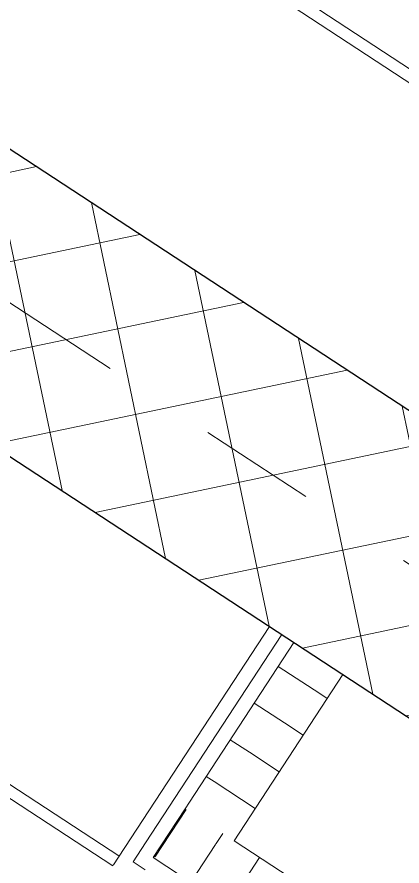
# Model space of a CAD drawing. Header units: metres. Extents: x 2696278.3 to 2696314, y 1245153.2 to 1245192.4.
# Drawn here: x 2696290.136 to 2696290.465, y 1245173.916 to 1245174.643 of the extents above; entities that cross this region are included whole.
import ezdxf

# ---------------------------------------------------------------- set-up
doc = ezdxf.new("R2010")
doc.units = ezdxf.units.M
doc.set_wipeout_variables(frame=1)
doc.linetypes.add('000_hbf_Strichpunkt 3_1_1mm Achsen', pattern=[0.25, 0.15, -0.05, 0, -0.05])
doc.linetypes.add('Wipeout_Contour', pattern=[10000, 0, -10000])
for name, color, linetype in [('0_C22_Innenwandkonstruktion.3D', 7, 'Continuous'), ('0_C22_Innenwandkonstruktion.3D Bauteilschraffuren', 7, 'Continuous'), ('0_C22_Innenwandkonstruktion.3D Schichttrennlinien', 7, 'Continuous'), ('0_G20_Bodenbelag.3D', 7, 'Continuous'), ('1_M01_Achsen.V', 7, 'Continuous'), ('1_R01_Raumstempel.V Kontur', 7, 'Continuous')]:
    doc.layers.add(name, color=color, linetype=linetype)
pattern_1 = [(146.8, (2696295.289407, 1245171.756836), (0.02053362, 0.03137866), [])]
pattern_2 = [(236.8, (2696295.289407, 1245171.756836), (0.03137866, -0.02053362), [])]

msp = doc.modelspace()

# ---------------------------------------------------------------- linework, layer by layer
at = {"layer": '0_C22_Innenwandkonstruktion.3D', "color": 7, "linetype": 'Continuous', "lineweight": 13, "flags": 128}
for points in [[(2696290.6065, 1245174.51008), (2696288.56898, 1245175.8434)], [(2696288.43483, 1245175.63839), (2696290.47235, 1245174.30508)]]:
    msp.add_lwpolyline(points, dxfattribs=at)
at = {"layer": '0_G20_Bodenbelag.3D', "color": 255, "linetype": 'Wipeout_Contour', "lineweight": 18, "flags": 128}
for points in [[(2696289.50531, 1245177.27427), (2696288.56904, 1245175.84348), (2696291.45169, 1245173.95713), (2696292.38797, 1245175.38791), (2696290.37555, 1245176.7048), (2696289.58899, 1245177.21951)], [(2696287.24387, 1245173.81842), (2696288.18015, 1245175.24921), (2696291.0628, 1245173.36285), (2696290.12653, 1245171.93207), (2696288.11411, 1245173.24896), (2696287.32755, 1245173.76367)]]:
    msp.add_lwpolyline(points, close=True, dxfattribs=at)
at = {"layer": '1_R01_Raumstempel.V Kontur', "color": 21, "linetype": 'Continuous', "lineweight": 0, "true_color": 0xffa8a8, "flags": 128}
for points in [[(2696289.50523, 1245177.27414), (2696288.5635, 1245175.83503), (2696291.44616, 1245173.94868), (2696292.38796, 1245175.38791), (2696290.18228, 1245176.83127), (2696290.18219, 1245176.83114)], [(2696291.06833, 1245173.3713), (2696288.18568, 1245175.25766), (2696287.24411, 1245173.81879), (2696290.12677, 1245171.93244)]]:
    msp.add_lwpolyline(points, close=True, dxfattribs=at)

# ---------------------------------------------------------------- next in the draw order: wipeouts: each hides what was drawn before it
at = {"color": 254, "linetype": 'Wipeout_Contour', "lineweight": 0, "ltscale": 21.991839}
msp.add_wipeout([(2696290.36234, 1245174.11414), (2696290.35188, 1245174.12098), (2696290.21773, 1245173.91597), (2696290.25054, 1245173.9433)], dxfattribs=at).dxf.layer = '0_C22_Innenwandkonstruktion.3D Bauteilschraffuren'

# ---------------------------------------------------------------- next in the draw order: linework, layer by layer
at = {"layer": '0_C22_Innenwandkonstruktion.3D', "color": 7, "linetype": 'Continuous', "lineweight": 13, "flags": 128}
msp.add_lwpolyline([(2696290.35188, 1245174.12098), (2696288.31436, 1245175.4543)], dxfattribs=at)

# ---------------------------------------------------------------- next in the draw order: wipeouts: each hides what was drawn before it
at = {"color": 254, "linetype": 'Wipeout_Contour', "lineweight": 0, "ltscale": 21.924191}
msp.add_wipeout([(2696290.3728, 1245174.10729), (2696290.36234, 1245174.11414), (2696290.25054, 1245173.9433), (2696290.28336, 1245173.97062)], dxfattribs=at).dxf.layer = '0_C22_Innenwandkonstruktion.3D Bauteilschraffuren'

# ---------------------------------------------------------------- next in the draw order: linework, layer by layer
at = {"layer": '0_C22_Innenwandkonstruktion.3D', "color": 7, "linetype": 'Continuous', "lineweight": 13, "flags": 128}
msp.add_lwpolyline([(2696290.36234, 1245174.11414), (2696290.35188, 1245174.12098)], dxfattribs=at)

# ---------------------------------------------------------------- next in the draw order: wipeouts: each hides what was drawn before it
at = {"color": 254, "linetype": 'Wipeout_Contour', "lineweight": 0, "ltscale": 15.822081}
msp.add_wipeout([(2696290.41464, 1245174.07991), (2696290.3728, 1245174.10729), (2696290.28336, 1245173.97062)], dxfattribs=at).dxf.layer = '0_C22_Innenwandkonstruktion.3D Bauteilschraffuren'
at = {"color": 254, "linetype": 'Wipeout_Contour', "lineweight": 0, "ltscale": 17.087986}
msp.add_wipeout([(2696290.21767, 1245173.91589), (2696290.23497, 1245173.9195), (2696290.2505, 1245173.94323)], dxfattribs=at).dxf.layer = '0_C22_Innenwandkonstruktion.3D Bauteilschraffuren'

# ---------------------------------------------------------------- next in the draw order: hatches: boundary and pattern name
at = {"layer": '0_C22_Innenwandkonstruktion.3D Bauteilschraffuren', "linetype": 'Continuous', "lineweight": 0, "true_color": 0x000000}
h = msp.add_hatch(dxfattribs=at)
h.set_pattern_fill('DÄMMSTOFF__ALLGEMEIN_VER_31', color=18, angle=-33.2, style=0, pattern_type=2)
h.set_pattern_definition(pattern_1)
h.paths.add_polyline_path([(2696290.41464, 1245174.07991), (2696290.3728, 1245174.10729), (2696290.28336, 1245173.97062)])

# ---------------------------------------------------------------- next in the draw order: linework, layer by layer
at = {"layer": '0_C22_Innenwandkonstruktion.3D', "color": 7, "linetype": 'Continuous', "lineweight": 13, "flags": 128}
for points in [[(2696288.18021, 1245175.24929), (2696290.21773, 1245173.91597)], [(2696290.3728, 1245174.10729), (2696290.36234, 1245174.11414)]]:
    msp.add_lwpolyline(points, dxfattribs=at)

# ---------------------------------------------------------------- next in the draw order: wipeouts: each hides what was drawn before it
at = {"color": 254, "linetype": 'Wipeout_Contour', "lineweight": 0, "ltscale": 17.147661}
msp.add_wipeout([(2696290.23497, 1245173.9195), (2696290.2505, 1245173.94323), (2696290.22772, 1245173.92425)], dxfattribs=at).dxf.layer = '0_C22_Innenwandkonstruktion.3D Bauteilschraffuren'

# ---------------------------------------------------------------- next in the draw order: wipeouts: each hides what was drawn before it
at = {"color": 254, "linetype": 'Wipeout_Contour', "lineweight": 0, "ltscale": 22.147862}
msp.add_wipeout([(2696290.24182, 1245173.92996), (2696290.25228, 1245173.92312), (2696290.28333, 1245173.97056), (2696290.2505, 1245173.94323)], dxfattribs=at).dxf.layer = '0_C22_Innenwandkonstruktion.3D Bauteilschraffuren'

# ---------------------------------------------------------------- next in the draw order: linework, layer by layer
at = {"layer": '0_C22_Innenwandkonstruktion.3D Schichttrennlinien', "color": 7, "linetype": 'Continuous', "lineweight": 5}
for p, q in [((2696290.2505, 1245173.94323), (2696290.24182, 1245173.92996)), ((2696290.24182, 1245173.92996), (2696290.23497, 1245173.9195))]:
    msp.add_line(p, q, dxfattribs=at)

# ---------------------------------------------------------------- next in the draw order: wipeouts: each hides what was drawn before it
at = {"color": 254, "linetype": 'Wipeout_Contour', "lineweight": 0, "ltscale": 22.016203}
msp.add_wipeout([(2696290.27966, 1245173.96496), (2696290.3215, 1245173.93758), (2696290.41464, 1245174.07991), (2696290.28333, 1245173.97056)], dxfattribs=at).dxf.layer = '0_C22_Innenwandkonstruktion.3D Bauteilschraffuren'

# ---------------------------------------------------------------- next in the draw order: hatches: boundary and pattern name
at = {"layer": '0_C22_Innenwandkonstruktion.3D Bauteilschraffuren', "linetype": 'Continuous', "lineweight": 0, "true_color": 0x000000}
h = msp.add_hatch(dxfattribs=at)
h.set_pattern_fill('DÄMMSTOFF__ALLGEMEIN_VER_31', color=18, angle=-33.2, style=0, pattern_type=2)
h.set_pattern_definition(pattern_1)
h.paths.add_polyline_path([(2696290.27966, 1245173.96496), (2696290.3215, 1245173.93758), (2696290.41464, 1245174.07991), (2696290.28333, 1245173.97056)])

# ---------------------------------------------------------------- next in the draw order: linework, layer by layer
at = {"layer": '0_C22_Innenwandkonstruktion.3D', "color": 7, "linetype": 'Continuous', "lineweight": 13}
msp.add_line((2696290.35188, 1245174.12098), (2696290.21773, 1245173.91597), dxfattribs=at)
msp.add_line((2696290.35188, 1245174.12098), (2696290.21773, 1245173.91597), dxfattribs=at)
at = {"layer": '0_C22_Innenwandkonstruktion.3D', "color": 7, "linetype": 'Continuous', "lineweight": 13, "flags": 128}
for points in [[(2696290.41464, 1245174.07991), (2696290.3728, 1245174.10729)], [(2696290.3215, 1245173.93758), (2696290.41464, 1245174.07991)]]:
    msp.add_lwpolyline(points, dxfattribs=at)
at = {"layer": '0_C22_Innenwandkonstruktion.3D Schichttrennlinien', "color": 7, "linetype": 'Continuous', "lineweight": 5}
for p, q in [((2696290.36234, 1245174.11414), (2696290.25054, 1245173.9433)), ((2696290.3728, 1245174.10729), (2696290.28336, 1245173.97062)), ((2696290.28333, 1245173.97056), (2696290.27966, 1245173.96496)), ((2696290.27966, 1245173.96496), (2696290.25228, 1245173.92312))]:
    msp.add_line(p, q, dxfattribs=at)

# ---------------------------------------------------------------- next in the draw order: wipeouts: each hides what was drawn before it
at = {"color": 254, "linetype": 'Wipeout_Contour', "lineweight": 0, "ltscale": 18.735517}
msp.add_wipeout([(2696290.34706, 1245171.11852), (2696293.1013, 1245175.32745), (2696292.89211, 1245175.46434), (2696290.13786, 1245171.25541)], dxfattribs=at).dxf.layer = '0_C22_Innenwandkonstruktion.3D Bauteilschraffuren'

# ---------------------------------------------------------------- next in the draw order: wipeouts: each hides what was drawn before it
at = {"color": 254, "linetype": 'Wipeout_Contour', "lineweight": 0, "ltscale": 23.957516}
msp.add_wipeout([(2696291.63545, 1245173.54396), (2696288.43483, 1245175.63839), (2696288.31436, 1245175.4543), (2696291.51499, 1245173.35988)], dxfattribs=at).dxf.layer = '0_C22_Innenwandkonstruktion.3D Bauteilschraffuren'

# ---------------------------------------------------------------- next in the draw order: hatches: boundary and pattern name
at = {"layer": '0_C22_Innenwandkonstruktion.3D Bauteilschraffuren', "linetype": 'Continuous', "lineweight": 0, "true_color": 0x000000}
h = msp.add_hatch(dxfattribs=at)
h.set_pattern_fill('BETON_0001', color=18, angle=-33.2, style=0, pattern_type=2)
h.set_pattern_definition([(191.8, (2696295.28941, 1245171.756836), (-0.0153372, 0.07341505), []), (281.8, (2696295.28941, 1245171.756836), (0.07341505, 0.0153372), [])])
h.paths.add_polyline_path([(2696291.63545, 1245173.54396), (2696288.43483, 1245175.63839), (2696288.31436, 1245175.4543), (2696291.51499, 1245173.35988)])

# ---------------------------------------------------------------- next in the draw order: linework, layer by layer
at = {"layer": '0_C22_Innenwandkonstruktion.3D', "color": 7, "linetype": 'Continuous', "lineweight": 25, "flags": 128}
for points in [[(2696291.63545, 1245173.54396), (2696288.43483, 1245175.63839)], [(2696288.31436, 1245175.4543), (2696291.51499, 1245173.35988)]]:
    msp.add_lwpolyline(points, dxfattribs=at)

# ---------------------------------------------------------------- next in the draw order: wipeouts: each hides what was drawn before it
at = {"color": 254, "linetype": 'Wipeout_Contour', "lineweight": 0, "ltscale": 16.317955}
msp.add_wipeout([(2696290.22772, 1245173.92425), (2696290.21767, 1245173.91589), (2696290.23497, 1245173.9195)], dxfattribs=at).dxf.layer = '0_C22_Innenwandkonstruktion.3D Bauteilschraffuren'

# ---------------------------------------------------------------- next in the draw order: wipeouts: each hides what was drawn before it
at = {"color": 254, "linetype": 'Wipeout_Contour', "lineweight": 0, "ltscale": 15.974313}
msp.add_wipeout([(2696290.24182, 1245173.92996), (2696290.23497, 1245173.9195), (2696290.25228, 1245173.92312)], dxfattribs=at).dxf.layer = '0_C22_Innenwandkonstruktion.3D Bauteilschraffuren'

# ---------------------------------------------------------------- next in the draw order: wipeouts: each hides what was drawn before it
at = {"color": 254, "linetype": 'Wipeout_Contour', "lineweight": 0, "ltscale": 15.880877}
msp.add_wipeout([(2696290.27966, 1245173.96496), (2696290.25228, 1245173.92312), (2696290.3215, 1245173.93758)], dxfattribs=at).dxf.layer = '0_C22_Innenwandkonstruktion.3D Bauteilschraffuren'

# ---------------------------------------------------------------- next in the draw order: hatches: boundary and pattern name
at = {"layer": '0_C22_Innenwandkonstruktion.3D Bauteilschraffuren', "linetype": 'Continuous', "lineweight": 0, "true_color": 0x000000}
h = msp.add_hatch(dxfattribs=at)
h.set_pattern_fill('DÄMMSTOFF__ALLGEMEIN_VER_31', color=18, angle=-33.2, style=0, pattern_type=2)
h.set_pattern_definition(pattern_2)
h.paths.add_polyline_path([(2696290.27966, 1245173.96496), (2696290.25228, 1245173.92312), (2696290.3215, 1245173.93758)])

# ---------------------------------------------------------------- next in the draw order: wipeouts: each hides what was drawn before it
at = {"color": 254, "linetype": 'Wipeout_Contour', "lineweight": 0, "ltscale": 20.100241}
msp.add_wipeout([(2696290.22813, 1245173.90904), (2696291.0628, 1245173.36285), (2696291.06965, 1245173.37331), (2696290.23497, 1245173.9195)], dxfattribs=at).dxf.layer = '0_C22_Innenwandkonstruktion.3D Bauteilschraffuren'

# ---------------------------------------------------------------- next in the draw order: wipeouts: each hides what was drawn before it
at = {"color": 254, "linetype": 'Wipeout_Contour', "lineweight": 0, "ltscale": 17.163344}
msp.add_wipeout([(2696290.21767, 1245173.91589), (2696290.22813, 1245173.90904), (2696290.23497, 1245173.9195)], dxfattribs=at).dxf.layer = '0_C22_Innenwandkonstruktion.3D Bauteilschraffuren'
at = {"color": 254, "linetype": 'Wipeout_Contour', "lineweight": 0, "ltscale": 20.066961}
msp.add_wipeout([(2696290.24543, 1245173.91266), (2696291.06965, 1245173.37331), (2696291.07649, 1245173.38377), (2696290.25228, 1245173.92312)], dxfattribs=at).dxf.layer = '0_C22_Innenwandkonstruktion.3D Bauteilschraffuren'

# ---------------------------------------------------------------- next in the draw order: wipeouts: each hides what was drawn before it
at = {"color": 254, "linetype": 'Wipeout_Contour', "lineweight": 0, "ltscale": 19.946952}
msp.add_wipeout([(2696290.29412, 1245173.89574), (2696291.07649, 1245173.38377), (2696291.10387, 1245173.42561), (2696290.3215, 1245173.93758)], dxfattribs=at).dxf.layer = '0_C22_Innenwandkonstruktion.3D Bauteilschraffuren'
at = {"color": 254, "linetype": 'Wipeout_Contour', "lineweight": 0, "ltscale": 17.119235}
msp.add_wipeout([(2696290.23497, 1245173.9195), (2696290.24543, 1245173.91266), (2696290.25228, 1245173.92312)], dxfattribs=at).dxf.layer = '0_C22_Innenwandkonstruktion.3D Bauteilschraffuren'

# ---------------------------------------------------------------- next in the draw order: hatches: boundary and pattern name
at = {"layer": '0_C22_Innenwandkonstruktion.3D Bauteilschraffuren', "linetype": 'Continuous', "lineweight": 0, "true_color": 0x000000}
h = msp.add_hatch(dxfattribs=at)
h.set_pattern_fill('DÄMMSTOFF__ALLGEMEIN_VER_31', color=18, angle=-33.2, style=0, pattern_type=2)
h.set_pattern_definition(pattern_2)
h.paths.add_polyline_path([(2696290.29412, 1245173.89574), (2696291.07649, 1245173.38377), (2696291.10387, 1245173.42561), (2696290.3215, 1245173.93758)])

# ---------------------------------------------------------------- next in the draw order: linework, layer by layer
at = {"layer": '0_C22_Innenwandkonstruktion.3D Schichttrennlinien', "color": 7, "linetype": 'Continuous', "lineweight": 5}
for p, q in [((2696290.24182, 1245173.92996), (2696290.23497, 1245173.9195)), ((2696290.23497, 1245173.9195), (2696290.24543, 1245173.91266))]:
    msp.add_line(p, q, dxfattribs=at)

# ---------------------------------------------------------------- next in the draw order: wipeouts: each hides what was drawn before it
at = {"color": 254, "linetype": 'Wipeout_Contour', "lineweight": 0, "ltscale": 16.991313}
msp.add_wipeout([(2696290.25228, 1245173.92312), (2696290.29412, 1245173.89574), (2696290.3215, 1245173.93758)], dxfattribs=at).dxf.layer = '0_C22_Innenwandkonstruktion.3D Bauteilschraffuren'

# ---------------------------------------------------------------- next in the draw order: hatches: boundary and pattern name
at = {"layer": '0_C22_Innenwandkonstruktion.3D Bauteilschraffuren', "linetype": 'Continuous', "lineweight": 0, "true_color": 0x000000}
h = msp.add_hatch(dxfattribs=at)
h.set_pattern_fill('DÄMMSTOFF__ALLGEMEIN_VER_31', color=18, angle=-33.2, style=0, pattern_type=2)
h.set_pattern_definition(pattern_2)
h.paths.add_polyline_path([(2696290.25228, 1245173.92312), (2696290.29412, 1245173.89574), (2696290.3215, 1245173.93758)])

# ---------------------------------------------------------------- next in the draw order: linework, layer by layer
at = {"layer": '0_C22_Innenwandkonstruktion.3D', "color": 7, "linetype": 'Continuous', "lineweight": 13, "flags": 128}
msp.add_lwpolyline([(2696291.10387, 1245173.42561), (2696290.3215, 1245173.93758)], dxfattribs=at)
at = {"layer": '0_C22_Innenwandkonstruktion.3D Schichttrennlinien', "color": 7, "linetype": 'Continuous', "lineweight": 5}
for p, q in [((2696290.27966, 1245173.96496), (2696290.25228, 1245173.92312)), ((2696290.25228, 1245173.92312), (2696290.29412, 1245173.89574))]:
    msp.add_line(p, q, dxfattribs=at)
at = {"layer": '1_M01_Achsen.V', "color": 62, "linetype": '000_hbf_Strichpunkt 3_1_1mm Achsen', "lineweight": 13, "true_color": 0x8cbb26}
msp.add_line((2696303.01797, 1245165.96399), (2696287.11945, 1245176.36769), dxfattribs=at)
msp.add_line((2696303.01797, 1245165.96399), (2696287.11945, 1245176.36769), dxfattribs=at)

doc.saveas('drawing.dxf')
